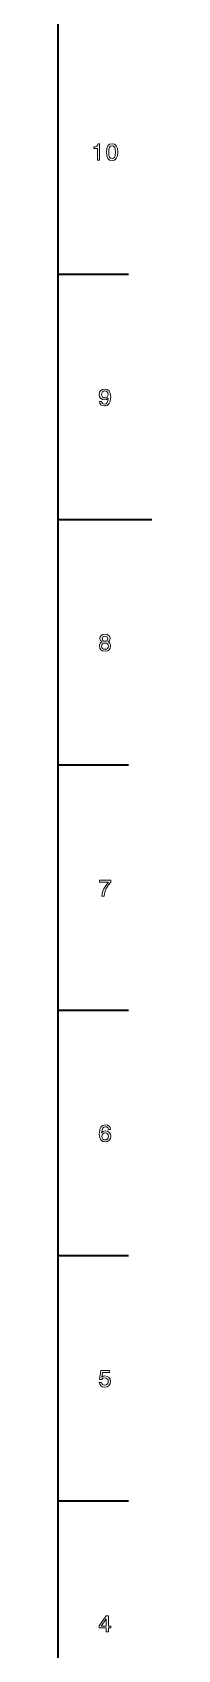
# Model space of a CAD drawing. Extents: x 0 to 1189, y 0 to 841.
# Drawn here: x 1169 to 1189, y 178.6 to 524.8 of the extents above; entities that cross this region are included whole.
import ezdxf

# ---------------------------------------------------------------- set-up
doc = ezdxf.new("R2010")
doc.units = 0

msp = doc.modelspace()

# ---------------------------------------------------------------- linework, layer by layer
at = {"color": 7, "lineweight": 35}
for p, q in [((1169, 20), (1169, 821)), ((1169, 420.5), (1189, 420.5))]:
    msp.add_line(p, q, dxfattribs=at)
at = {"color": 7, "lineweight": 35, "ltscale": 0.375}
for p, q in [((1169, 473), (1184, 473)), ((1169, 368), (1184, 368)), ((1169, 315.5), (1184, 315.5)), ((1169, 263), (1184, 263)), ((1169, 210.5), (1184, 210.5))]:
    msp.add_line(p, q, dxfattribs=at)
at = {"color": 7, "lineweight": 13}
for points in [[(1177.391235, 497.416779), (1177.850098, 497.416779), (1177.850098, 500.941986), (1177.507202, 500.941986), (1177.416382, 500.634369), (1177.234863, 500.427582), (1176.95752, 500.306549), (1176.574219, 500.266205), (1176.574219, 499.908142), (1177.391235, 499.908142)], [(1179.302612, 499.126434), (1179.378296, 498.334656), (1179.615234, 497.769806), (1179.99353, 497.42688), (1180.518066, 497.315918), (1181.037476, 497.42688), (1181.415771, 497.769806), (1181.647705, 498.334656), (1181.728394, 499.126434), (1181.647705, 499.913177), (1181.55188, 500.225861), (1181.415771, 500.483063), (1181.037476, 500.825989), (1180.518066, 500.941986), (1179.99353, 500.825989), (1179.615234, 500.478027), (1179.378296, 499.913177)], [(1179.786743, 499.126434), (1179.827148, 499.736664), (1179.953125, 500.175415), (1180.180176, 500.432617), (1180.518066, 500.523407), (1180.85083, 500.432617), (1181.077881, 500.175415), (1181.203857, 499.736664), (1181.244263, 499.126434), (1181.203857, 498.511169), (1181.077881, 498.072388), (1180.85083, 497.815186), (1180.518066, 497.729462), (1180.180176, 497.815186), (1179.953125, 498.072388), (1179.827148, 498.511169)], [(1177.789551, 445.78421), (1177.865234, 445.385803), (1178.082031, 445.078156), (1178.425049, 444.886505), (1178.878906, 444.815918), (1179.176514, 444.851227), (1179.443726, 444.941986), (1179.670654, 445.098328), (1179.862305, 445.320251), (1180.013672, 445.597626), (1180.124634, 445.940552), (1180.190186, 446.333923), (1180.215332, 446.787811), (1180.129639, 447.498901), (1179.882568, 448.018372), (1179.489136, 448.331055), (1178.949463, 448.441986), (1178.455322, 448.351227), (1178.082031, 448.109131), (1177.839966, 447.735931), (1177.759277, 447.266937), (1177.839966, 446.782776), (1178.077026, 446.414612), (1178.430054, 446.182617), (1178.878906, 446.106995), (1179.353027, 446.202789), (1179.71106, 446.4953), (1179.630371, 445.935516), (1179.468994, 445.537109), (1179.221802, 445.300049), (1178.883911, 445.224426), (1178.621704, 445.259705), (1178.430054, 445.370667), (1178.303955, 445.54718), (1178.25354, 445.78421)], [(1178.248535, 447.271973), (1178.29895, 447.584656), (1178.440186, 447.831757), (1178.662109, 447.988098), (1178.949463, 448.043579), (1179.24707, 447.988098), (1179.473999, 447.831757), (1179.615234, 447.589691), (1179.670654, 447.277008), (1179.615234, 446.95929), (1179.473999, 446.72226), (1179.242065, 446.575989), (1178.934326, 446.525574), (1178.656982, 446.575989), (1178.440186, 446.72226), (1178.29895, 446.954254)], [(1178.374634, 394.302948), (1178.117432, 394.161743), (1177.940918, 393.965057), (1177.829956, 393.717926), (1177.794556, 393.42038), (1177.875366, 392.971527), (1178.1073, 392.623566), (1178.485596, 392.401642), (1179, 392.315918), (1179.509277, 392.401642), (1179.887573, 392.623566), (1180.119507, 392.971527), (1180.205322, 393.42038), (1180.164917, 393.717926), (1180.059082, 393.965057), (1179.877441, 394.161743), (1179.625366, 394.302948), (1179.827026, 394.423981), (1179.968262, 394.590424), (1180.053955, 394.792145), (1180.084229, 395.039246), (1180.00354, 395.397339), (1179.791748, 395.684784), (1179.448853, 395.871399), (1179, 395.941986), (1178.546021, 395.871399), (1178.203125, 395.684784), (1177.986206, 395.397339), (1177.910645, 395.039246), (1177.935791, 394.792145), (1178.021606, 394.590424)], [(1178.389771, 394.998901), (1178.430054, 395.220825), (1178.551147, 395.392273), (1178.742798, 395.498199), (1179, 395.538544), (1179.252075, 395.498199), (1179.443726, 395.392273), (1179.564819, 395.220825), (1179.610229, 394.998901), (1179.564819, 394.771973), (1179.443726, 394.595459), (1179.252075, 394.479462), (1179, 394.444153), (1178.742798, 394.484497), (1178.551147, 394.595459), (1178.430054, 394.771973)], [(1178.278809, 393.430481), (1178.324097, 393.697754), (1178.470459, 393.899475), (1178.697388, 394.030609), (1179, 394.075989), (1179.297485, 394.030609), (1179.524414, 393.899475), (1179.670654, 393.697754), (1179.721069, 393.430481), (1179.670654, 393.143005), (1179.524414, 392.926147), (1179.297485, 392.784943), (1179, 392.739532), (1178.697388, 392.784943), (1178.470459, 392.926147), (1178.324097, 393.143005)], [(1178.29895, 339.916779), (1178.80835, 339.916779), (1178.974731, 340.748901), (1179.267212, 341.525574), (1179.680786, 342.246735), (1180.220459, 342.922546), (1180.220459, 343.341125), (1177.819824, 343.341125), (1177.819824, 342.882202), (1179.736206, 342.882202), (1179.181519, 342.201355), (1178.762939, 341.490265), (1178.470459, 340.733795)], [(1180.210327, 289.973694), (1180.114502, 290.382202), (1179.892578, 290.684784), (1179.549683, 290.876434), (1179.105835, 290.941986), (1178.80835, 290.906677), (1178.551147, 290.810883), (1178.324097, 290.654541), (1178.132568, 290.432617), (1177.981201, 290.155243), (1177.870239, 289.817352), (1177.799683, 289.418945), (1177.779541, 288.970093), (1177.860229, 288.253967), (1178.1073, 287.734497), (1178.505737, 287.421814), (1179.050415, 287.315918), (1179.539551, 287.406677), (1179.91272, 287.643738), (1180.154785, 288.016937), (1180.240601, 288.490997), (1180.154785, 288.970093), (1179.922852, 289.338257), (1179.564819, 289.570251), (1179.120972, 289.65094), (1178.641846, 289.550049), (1178.283813, 289.262604), (1178.359497, 289.817352), (1178.520874, 290.215759), (1178.767944, 290.452789), (1179.11084, 290.533508), (1179.363037, 290.493134), (1179.554688, 290.387238), (1179.680786, 290.210724), (1179.746338, 289.973694)], [(1179.751343, 288.485931), (1179.695923, 288.168213), (1179.554688, 287.926147), (1179.327759, 287.764771), (1179.045288, 287.714325), (1178.747803, 287.764771), (1178.520874, 287.921112), (1178.374634, 288.163177), (1178.329224, 288.480896), (1178.379639, 288.793579), (1178.520874, 289.030609), (1178.752808, 289.181915), (1179.065552, 289.237396), (1179.337891, 289.181915), (1179.554688, 289.035645), (1179.695923, 288.798615)], [(1177.749268, 235.82962), (1177.860229, 235.416077), (1178.1073, 235.093307), (1178.470459, 234.891571), (1178.934326, 234.815933), (1179.443726, 234.906708), (1179.842163, 235.153824), (1180.09436, 235.547195), (1180.190186, 236.051514), (1180.10437, 236.520538), (1179.862305, 236.888702), (1179.484131, 237.125732), (1178.994873, 237.211456), (1178.616699, 237.15094), (1178.324097, 236.984512), (1178.465332, 237.927597), (1179.998535, 237.927597), (1179.998535, 238.341141), (1178.127441, 238.341141), (1177.850098, 236.485245), (1178.25354, 236.485245), (1178.546021, 236.722275), (1178.919312, 236.807999), (1179.242065, 236.752533), (1179.489136, 236.591141), (1179.645508, 236.344025), (1179.700928, 236.026306), (1179.645508, 235.708588), (1179.484131, 235.461456), (1179.236938, 235.305115), (1178.919312, 235.249649), (1178.651978, 235.284943), (1178.44519, 235.40094), (1178.293945, 235.582504), (1178.218262, 235.82962)], [(1179.277344, 182.416794), (1179.731201, 182.416794), (1179.731201, 183.284225), (1180.230469, 183.284225), (1180.230469, 183.687683), (1179.731201, 183.687683), (1179.731201, 185.841141), (1179.272339, 185.841141), (1177.739136, 183.728027), (1177.739136, 183.284225), (1179.277344, 183.284225)], [(1178.16272, 183.687683), (1179.277344, 185.256134), (1179.277344, 183.687683)]]:
    msp.add_lwpolyline(points, close=True, dxfattribs=at)

doc.saveas('drawing.dxf')
